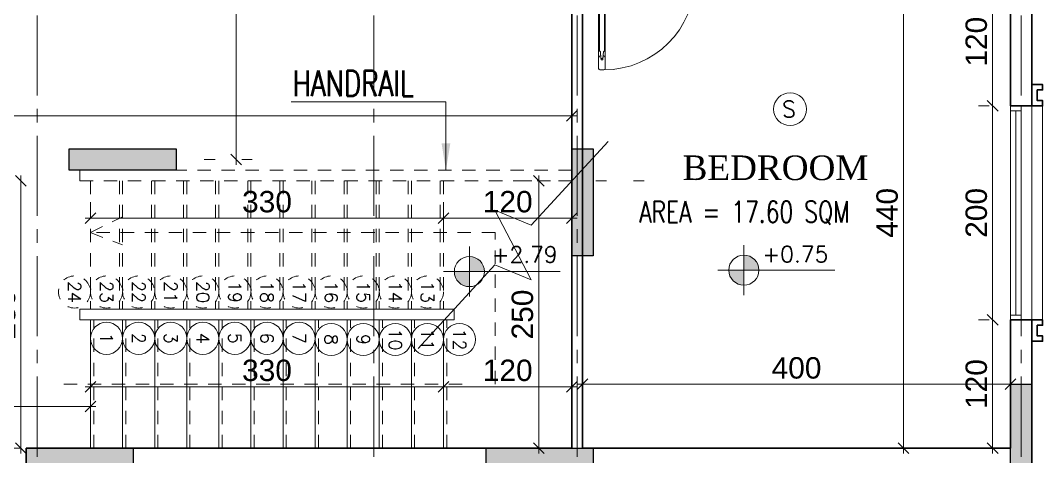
# Model space of a CAD drawing. Header units: millimetres. Extents: x -11627 to -10952, y 10244 to 10588.
# Drawn here: x -11387.3 to -11377.74, y 10461.15 to 10465.22 of the extents above; entities that cross this region are included whole.
import ezdxf
from ezdxf.enums import TextEntityAlignment as Align

# ---------------------------------------------------------------- set-up
doc = ezdxf.new("R2010")
doc.units = ezdxf.units.MM
doc.header["$PDMODE"] = 35
for name, pattern in [('DOT', [0.25, 0, -0.25]), ('GROUND FLOOR XREF - option 3$0$FATHER FR$0$CENTER2', [1.125, 0.75, -0.125, 0.125, -0.125]), ('HIDDEN2', [0.1875, 0.125, -0.0625])]:
    doc.linetypes.add(name, pattern=pattern)
doc.layers.get('0').update_dxf_attribs({"lineweight": 5})
doc.layers.get('DEFPOINTS').update_dxf_attribs({"lineweight": 5})
for name, color, linetype, lineweight in [('A-AXIS LINE', 8, 'GROUND FLOOR XREF - option 3$0$FATHER FR$0$CENTER2', 0), ('A-GEN DIMS INTERNAL', 86, 'Continuous', 5), ('A-TEXT', 3, 'Continuous', 13), ('DIM IN', 191, 'Continuous', 5), ('DOORS', 30, 'Continuous', 9), ('elev.', 42, 'Continuous', 5), ('FIRE', 2, 'Continuous', 5), ('hidden', 251, 'HIDDEN2', 5), ('Notes', 32, 'Continuous', 5), ('S-COL HATCH', 5, 'Continuous', 15), ('STAIR', 34, 'Continuous', 5), ('SYMBOLS LEVEL', 233, 'Continuous', 5), ('text1', 32, 'Continuous', 9), ('WALLS', 4, 'Continuous', 35), ('Window', 57, 'Continuous', 13)]:
    doc.layers.add(name, color=color, linetype=linetype, lineweight=lineweight)
doc.layers.add('CivilDefense', color=2, linetype='Continuous')
doc.layers.add('col1', color=6, linetype='Continuous')
doc.styles.add('Axis-Circle', font='ROMANS.shx', dxfattribs={"height": 0.4})
doc.styles.add('GROUND FLOOR XREF - option 3$0$STYLE1', font='arial.ttf', dxfattribs={"height": 0.2})
doc.styles.add('ROMANS', font='romans.shx', dxfattribs={"width": 0.85})
doc.styles.add('SIMPLEX', font='romans.shx', dxfattribs={"width": 0.75})
doc.styles.add('STYLE2', font='times.ttf', dxfattribs={"height": 0.25})
doc.styles.add('T20-200', font='ROMANS.SHX', dxfattribs={"height": 0.4})
doc.dimstyles.new('D100', dxfattribs={"dimtxt": 0.2, "dimasz": 0.1, "dimexe": 0.18, "dimexo": 0.0625, "dimgap": 0.1, "dimtad": 1, "dimzin": 0, "dimdsep": 46, "dimtxsty": 'SIMPLEX', "dimblk": 'DOT1', "dimcen": 0.1, "dimse1": 1, "dimse2": 1, "dimclrd": 256, "dimclre": 256, "dimclrt": 256, "dimadec": 0, "dimazin": 0, "dimtfac": 5, "dimtix": 1, "dimtmove": 2, "dimatfit": 3, "dimfxl": 1, "dimtolj": 1, "dimtzin": 0, "dimlwd": -1, "dimlwe": -1, "dimarcsym": 0})
doc.dimstyles.new('DIM 100', dxfattribs={"dimtxt": 0.2, "dimasz": 0.1, "dimexe": 0.15, "dimexo": 0.2, "dimgap": 0.05, "dimtad": 1, "dimdec": 0, "dimlfac": 100, "dimzin": 1, "dimdsep": 46, "dimtxsty": 'GROUND FLOOR XREF - option 3$0$STYLE1', "dimblk": 'OBLIQUE', "dimcen": 0.02, "dimdle": 0.05, "dimclrd": 256, "dimclre": 6, "dimclrt": 3, "dimadec": 1, "dimazin": 0, "dimtfac": 0.9, "dimtdec": 0, "dimtix": 1, "dimtofl": 0, "dimtmove": 2, "dimatfit": 3, "dimldrblk": 'ARCHTICK', "dimfxl": 1, "dimtolj": 1, "dimtzin": 12, "dimlwd": -1, "dimlwe": -1, "dimarcsym": 0})

# ---------------------------------------------------------------- blocks, each defined once
blk = doc.blocks.new('_Oblique')
at = {"color": 0, "linetype": 'ByBlock', "lineweight": -2}
blk.add_line((-0.5, -0.5), (0.5, 0.5), dxfattribs=at)
blk = doc.blocks.new('*D845')
at = {"layer": 'A-GEN DIMS INTERNAL', "color": 6, "linetype": 'DOT', "transparency": 16777216}
for p, q in [((-11382.0414, 10461.9586), (-11382.0414, 10461.6733)), ((-11378.0414, 10461.9586), (-11378.0414, 10461.6733))]:
    blk.add_line(p, q, dxfattribs=at)
at = {"layer": 'A-GEN DIMS INTERNAL', "transparency": 16777216}
blk.add_line((-11382.0914, 10461.8233), (-11377.9914, 10461.8233), dxfattribs=at)
at = {"layer": 'DEFPOINTS', "color": 0, "transparency": 16777216}
for p in [(-11382.0414, 10462.1586), (-11378.0414, 10462.1586), (-11378.0414, 10461.8233)]:
    blk.add_point(p, dxfattribs=at)
at = {"layer": 'A-GEN DIMS INTERNAL', "transparency": 16777216, "xscale": 0.1, "yscale": 0.1, "zscale": 0.1, "rotation": 180}
blk.add_blockref('_Oblique', (-11382.0414, 10461.8233), dxfattribs=at)
at = {"layer": 'A-GEN DIMS INTERNAL', "transparency": 16777216, "xscale": 0.1, "yscale": 0.1, "zscale": 0.1}
blk.add_blockref('_Oblique', (-11378.0414, 10461.8233), dxfattribs=at)
at = {"layer": 'A-GEN DIMS INTERNAL', "color": 3, "transparency": 16777216, "insert": (-11380.0414, 10461.9754), "char_height": 0.2, "attachment_point": 5, "style": 'GROUND FLOOR XREF - option 3$0$STYLE1'}
blk.add_mtext('\\A1;400', dxfattribs=at)
blk = doc.blocks.new('_ArchTick')
at = {"color": 0, "linetype": 'ByBlock', "const_width": 0.15}
blk.add_lwpolyline([(-0.5, -0.5), (0.5, 0.5)], dxfattribs=at)
blk = doc.blocks.new('D-P-10-80')
at = {"color": 0}
for p, q in [((0.05, 0.77), (0.08, 0.77)), ((0.04, 0.76), (0.04, 0.6753)), ((0.0559, 0.6657), (0.0578, 0.6953)), ((0.0722, 0.6953), (0.0578, 0.6953)), ((0.0741, 0.6657), (0.0722, 0.6953)), ((0.09, 0.76), (0.09, 0.6753)), ((0.043, 0.6753), (0.04, 0.6753)), ((0.04, 0.6753), (0.04, 0.1853)), ((0.0462, 0.6273), (0.0462, 0.2333)), ((0.0477, 0.6273), (0.0462, 0.6273)), ((0.0542, 0.6339), (0.0577, 0.6853)), ((0.0723, 0.6853), (0.0577, 0.6853)), ((0.0758, 0.6339), (0.0723, 0.6853)), ((0.0823, 0.6273), (0.0837, 0.6273)), ((0.0837, 0.6273), (0.0837, 0.2333)), ((0.087, 0.6753), (0.09, 0.6753)), ((0.09, 0.1853), (0.09, 0.6753)), ((0.0462, 0.2333), (0.0462, 0.2594)), ((0.0477, 0.2333), (0.0462, 0.2333)), ((0.0823, 0.2333), (0.0837, 0.2333)), ((0.0837, 0.2333), (0.0837, 0.2594)), ((0.043, 0.1853), (0.04, 0.1853)), ((0.04, 0.1853), (0.04, 0.11)), ((0.0542, 0.2267), (0.0577, 0.1753)), ((0.0559, 0.1949), (0.0578, 0.1653)), ((0.0723, 0.1753), (0.0577, 0.1753)), ((0.0722, 0.1653), (0.0578, 0.1653)), ((0.0741, 0.1949), (0.0722, 0.1653)), ((0.0758, 0.2267), (0.0723, 0.1753)), ((0.087, 0.1853), (0.09, 0.1853)), ((0.09, 0.1853), (0.09, 0.11)), ((0, 0.1), (0.03, 0.1)), ((0, 0.1), (0, 0)), ((0.0275, 0.1015), (0.0275, 0.101)), ((0.0285, 0.1025), (0.0365, 0.1025)), ((0.0285, 0.1), (0.0375, 0.1)), ((0.0332, 0.1025), (0.0355, 0.1025)), ((0.0365, 0.1025), (0.0348, 0.1025)), ((0.0375, 0.1115), (0.0375, 0.1035)), ((0.0375, 0.1045), (0.0375, 0.1035)), ((0.0418, 0.1025), (0.0375, 0.1025)), ((0.0375, 0.1025), (0.0375, 0.0981)), ((0.0385, 0.1125), (0.039, 0.1125)), ((0.04, 0.1115), (0.04, 0.1025)), ((0.04, 0.09), (0.04, 0.05)), ((0.05, 0.1), (0.08, 0.1)), ((0.76, 0.09), (0.76, 0.05)), ((0.8, 0.1), (0.77, 0.1)), ((0.8, 0.1), (0.8, 0)), ((0, 0), (0.03, 0)), ((0.04, 0.05), (0.04, 0.05)), ((0.04, 0.013), (0.04, 0.01)), ((0.05, 0.04), (0.05, 0.023)), ((0.75, 0.04), (0.75, 0.023)), ((0.76, 0.05), (0.76, 0.05)), ((0.76, 0.013), (0.76, 0.01)), ((0.8, 0), (0.77, 0))]:
    blk.add_line(p, q, dxfattribs=at)
for radius in [0.00367, 0.00201]:
    blk.add_circle((0.0375, 0.1025), radius, dxfattribs=at)
for centre, radius, start, end in [((0.05, 0.76), 0.01, 90, 180), ((0.08, 0.76), 0.01, 0, 90), ((0.08, 0.09), 0.68, 0, 90), ((0.053, 0.6753), 0.01, 180, 286.63777), ((0.0542, 0.6273), 0.00659, 89.38142, 180.00035), ((0.077, 0.6753), 0.01, 253.36223, 0), ((0.0757, 0.6273), 0.00659, 359.9999, 90.61858), ((0.0542, 0.2333), 0.00659, 179.99965, 270.61858), ((0.0757, 0.2333), 0.00659, 269.38142, 0.0001), ((0.053, 0.1853), 0.01, 73.36223, 180), ((0.077, 0.1853), 0.01, 0, 106.63777), ((0.0285, 0.1015), 0.001, 90, 180), ((0.0285, 0.101), 0.001, 180, 270), ((0.03, 0.09), 0.01, 0, 90), ((0.0365, 0.1035), 0.001, 270, 0), ((0.0385, 0.1115), 0.001, 90, 180), ((0.0375, 0.1025), 0.0025, 270, 0), ((0.039, 0.1115), 0.001, 0, 90), ((0.05, 0.11), 0.01, 180, 270), ((0.08, 0.11), 0.01, 270, 0), ((0.77, 0.09), 0.01, 90, 180), ((0.03, 0.01), 0.01, 270, 0), ((0.04, 0.04), 0.01, 0, 90), ((0.04, 0.023), 0.01, 270, 0), ((0.76, 0.04), 0.01, 90, 180), ((0.76, 0.023), 0.01, 180, 270), ((0.77, 0.01), 0.01, 180, 270)]:
    blk.add_arc(centre, radius, start, end, dxfattribs=at)
blk = doc.blocks.new('*D855')
at = {"layer": 'A-GEN DIMS INTERNAL', "color": 6, "linetype": 'DOT', "transparency": 16777216}
for p, q in [((-11381.4667, 10463.7256), (-11382.6008, 10463.7256)), ((-11382.6508, 10461.2256), (-11382.6008, 10461.2256))]:
    blk.add_line(p, q, dxfattribs=at)
at = {"layer": 'A-GEN DIMS INTERNAL', "transparency": 16777216}
blk.add_line((-11382.4508, 10461.1756), (-11382.4508, 10463.7756), dxfattribs=at)
at = {"layer": 'DEFPOINTS', "color": 0, "transparency": 16777216}
for p in [(-11382.4508, 10463.7256), (-11381.2667, 10463.7256), (-11382.4508, 10461.2256)]:
    blk.add_point(p, dxfattribs=at)
at = {"layer": 'A-GEN DIMS INTERNAL', "transparency": 16777216, "xscale": 0.1, "yscale": 0.1, "zscale": 0.1}
for p, rotation in [((-11382.4508, 10463.7256), 90), ((-11382.4508, 10461.2256), 270)]:
    blk.add_blockref('_Oblique', p, dxfattribs=dict(at, rotation=rotation))
at = {"layer": 'A-GEN DIMS INTERNAL', "color": 3, "transparency": 16777216, "insert": (-11382.603, 10462.4756), "char_height": 0.2, "attachment_point": 5, "rotation": 90, "style": 'GROUND FLOOR XREF - option 3$0$STYLE1'}
blk.add_mtext('\\A1;250', dxfattribs=at)
blk = doc.blocks.new('Axis-Circle')
at = {"color": 0}
blk.add_circle((0, 0), 0.4, dxfattribs=at)
at = {"color": 4, "style": 'Axis-Circle'}
blk.add_attdef('NO', text='', height=0.32, dxfattribs=at).set_placement((0, 0), align=Align.MIDDLE_CENTER)
blk = doc.blocks.new('*D867')
at = {"layer": 'A-GEN DIMS INTERNAL', "transparency": 16777216}
blk.add_line((-11378.2079, 10465.6756), (-11378.2079, 10464.3756), dxfattribs=at)
at = {"layer": 'A-GEN DIMS INTERNAL', "color": 6, "linetype": 'DOT', "transparency": 16777216}
for p, q in [((-11378.2414, 10465.6256), (-11378.3579, 10465.6256)), ((-11378.2414, 10464.4256), (-11378.3579, 10464.4256))]:
    blk.add_line(p, q, dxfattribs=at)
at = {"layer": 'DEFPOINTS', "color": 0, "transparency": 16777216}
for p in [(-11378.0414, 10465.6256), (-11378.2079, 10464.4256), (-11378.0414, 10464.4256)]:
    blk.add_point(p, dxfattribs=at)
at = {"layer": 'A-GEN DIMS INTERNAL', "transparency": 16777216, "xscale": 0.1, "yscale": 0.1, "zscale": 0.1}
for p, rotation in [((-11378.2079, 10465.6256), 90), ((-11378.2079, 10464.4256), 270)]:
    blk.add_blockref('_Oblique', p, dxfattribs=dict(at, rotation=rotation))
at = {"layer": 'A-GEN DIMS INTERNAL', "color": 3, "transparency": 16777216, "insert": (-11378.36, 10465.0256), "char_height": 0.2, "attachment_point": 5, "rotation": 90, "style": 'GROUND FLOOR XREF - option 3$0$STYLE1'}
blk.add_mtext('\\A1;120', dxfattribs=at)
blk = doc.blocks.new('*D868')
at = {"layer": 'A-GEN DIMS INTERNAL', "color": 6, "linetype": 'DOT', "transparency": 16777216}
for p, q in [((-11378.2414, 10464.4256), (-11378.3579, 10464.4256)), ((-11378.2414, 10462.4256), (-11378.3579, 10462.4256))]:
    blk.add_line(p, q, dxfattribs=at)
at = {"layer": 'A-GEN DIMS INTERNAL', "transparency": 16777216}
blk.add_line((-11378.2079, 10464.4756), (-11378.2079, 10462.3756), dxfattribs=at)
at = {"layer": 'DEFPOINTS', "color": 0, "transparency": 16777216}
for p in [(-11378.0414, 10464.4256), (-11378.2079, 10462.4256), (-11378.0414, 10462.4256)]:
    blk.add_point(p, dxfattribs=at)
at = {"layer": 'A-GEN DIMS INTERNAL', "transparency": 16777216, "xscale": 0.1, "yscale": 0.1, "zscale": 0.1}
for p, rotation in [((-11378.2079, 10464.4256), 90), ((-11378.2079, 10462.4256), 270)]:
    blk.add_blockref('_Oblique', p, dxfattribs=dict(at, rotation=rotation))
at = {"layer": 'A-GEN DIMS INTERNAL', "color": 3, "transparency": 16777216, "insert": (-11378.36, 10463.4256), "char_height": 0.2, "attachment_point": 5, "rotation": 90, "style": 'GROUND FLOOR XREF - option 3$0$STYLE1'}
blk.add_mtext('\\A1;200', dxfattribs=at)
blk = doc.blocks.new('*D873')
at = {"layer": 'A-GEN DIMS INTERNAL', "transparency": 16777216}
blk.add_line((-11382.0914, 10463.3771), (-11383.3914, 10463.3771), dxfattribs=at)
at = {"layer": 'A-GEN DIMS INTERNAL', "color": 6, "linetype": 'DOT', "transparency": 16777216}
for p, q in [((-11383.3414, 10463.3771), (-11383.3414, 10463.2271)), ((-11382.1414, 10463.3272), (-11382.1414, 10463.2271))]:
    blk.add_line(p, q, dxfattribs=at)
at = {"layer": 'DEFPOINTS', "color": 0, "transparency": 16777216}
for p in [(-11383.3414, 10463.5771), (-11382.1414, 10463.5272), (-11383.3414, 10463.3771)]:
    blk.add_point(p, dxfattribs=at)
at = {"layer": 'A-GEN DIMS INTERNAL', "transparency": 16777216, "xscale": 0.1, "yscale": 0.1, "zscale": 0.1, "rotation": 180}
blk.add_blockref('_Oblique', (-11383.3414, 10463.3771), dxfattribs=at)
at = {"layer": 'A-GEN DIMS INTERNAL', "transparency": 16777216, "xscale": 0.1, "yscale": 0.1, "zscale": 0.1}
blk.add_blockref('_Oblique', (-11382.1414, 10463.3771), dxfattribs=at)
at = {"layer": 'A-GEN DIMS INTERNAL', "color": 3, "transparency": 16777216, "insert": (-11382.7414, 10463.5292), "char_height": 0.2, "attachment_point": 5, "style": 'GROUND FLOOR XREF - option 3$0$STYLE1'}
blk.add_mtext('\\A1;120', dxfattribs=at)
blk = doc.blocks.new('*D879')
at = {"layer": 'A-GEN DIMS INTERNAL', "transparency": 16777216}
blk.add_line((-11385.2799, 10468.0756), (-11385.2799, 10463.8756), dxfattribs=at)
at = {"layer": 'A-GEN DIMS INTERNAL', "color": 6, "linetype": 'DOT', "transparency": 16777216}
for p, q in [((-11385.0881, 10468.0256), (-11385.1299, 10468.0256)), ((-11385.5773, 10463.9256), (-11385.1299, 10463.9256))]:
    blk.add_line(p, q, dxfattribs=at)
at = {"layer": 'DEFPOINTS', "color": 0, "transparency": 16777216}
for p in [(-11385.2881, 10468.0256), (-11385.7773, 10463.9256), (-11385.2799, 10463.9256)]:
    blk.add_point(p, dxfattribs=at)
at = {"layer": 'A-GEN DIMS INTERNAL', "transparency": 16777216, "xscale": 0.1, "yscale": 0.1, "zscale": 0.1}
for p, rotation in [((-11385.2799, 10468.0256), 90), ((-11385.2799, 10463.9256), 270)]:
    blk.add_blockref('_Oblique', p, dxfattribs=dict(at, rotation=rotation))
at = {"layer": 'A-GEN DIMS INTERNAL', "color": 3, "transparency": 16777216, "insert": (-11385.432, 10465.9756), "char_height": 0.2, "attachment_point": 5, "rotation": 90, "style": 'GROUND FLOOR XREF - option 3$0$STYLE1'}
blk.add_mtext('\\A1;410', dxfattribs=at)
blk = doc.blocks.new('*D880')
at = {"layer": 'A-GEN DIMS INTERNAL', "color": 6, "linetype": 'DOT', "transparency": 16777216}
for p, q in [((-11386.6414, 10463.5256), (-11386.6414, 10463.2271)), ((-11383.3414, 10463.5256), (-11383.3414, 10463.2271))]:
    blk.add_line(p, q, dxfattribs=at)
at = {"layer": 'A-GEN DIMS INTERNAL', "transparency": 16777216}
blk.add_line((-11386.6914, 10463.3771), (-11383.2914, 10463.3771), dxfattribs=at)
at = {"layer": 'DEFPOINTS', "color": 0, "transparency": 16777216}
for p in [(-11386.6414, 10463.7256), (-11383.3414, 10463.7256), (-11383.3414, 10463.3771)]:
    blk.add_point(p, dxfattribs=at)
at = {"layer": 'A-GEN DIMS INTERNAL', "transparency": 16777216, "xscale": 0.1, "yscale": 0.1, "zscale": 0.1, "rotation": 180}
blk.add_blockref('_Oblique', (-11386.6414, 10463.3771), dxfattribs=at)
at = {"layer": 'A-GEN DIMS INTERNAL', "transparency": 16777216, "xscale": 0.1, "yscale": 0.1, "zscale": 0.1}
blk.add_blockref('_Oblique', (-11383.3414, 10463.3771), dxfattribs=at)
at = {"layer": 'A-GEN DIMS INTERNAL', "color": 3, "transparency": 16777216, "insert": (-11384.9914, 10463.5293), "char_height": 0.2, "attachment_point": 5, "style": 'GROUND FLOOR XREF - option 3$0$STYLE1'}
blk.add_mtext('\\A1;330', dxfattribs=at)
blk = doc.blocks.new('*D881')
at = {"layer": 'A-GEN DIMS INTERNAL', "color": 6, "linetype": 'DOT', "transparency": 16777216}
for p, q in [((-11386.6414, 10461.7359), (-11386.6414, 10461.9506)), ((-11383.3414, 10461.7359), (-11383.3414, 10461.9506))]:
    blk.add_line(p, q, dxfattribs=at)
at = {"layer": 'A-GEN DIMS INTERNAL', "transparency": 16777216}
blk.add_line((-11386.6914, 10461.8006), (-11383.2914, 10461.8006), dxfattribs=at)
at = {"layer": 'DEFPOINTS', "color": 0, "transparency": 16777216}
for p in [(-11383.3414, 10461.8006), (-11386.6414, 10461.5359), (-11383.3414, 10461.5359)]:
    blk.add_point(p, dxfattribs=at)
at = {"layer": 'A-GEN DIMS INTERNAL', "transparency": 16777216, "xscale": 0.1, "yscale": 0.1, "zscale": 0.1, "rotation": 180}
blk.add_blockref('_Oblique', (-11386.6414, 10461.8006), dxfattribs=at)
at = {"layer": 'A-GEN DIMS INTERNAL', "transparency": 16777216, "xscale": 0.1, "yscale": 0.1, "zscale": 0.1}
blk.add_blockref('_Oblique', (-11383.3414, 10461.8006), dxfattribs=at)
at = {"layer": 'A-GEN DIMS INTERNAL', "color": 3, "transparency": 16777216, "insert": (-11384.9914, 10461.9527), "char_height": 0.2, "attachment_point": 5, "style": 'GROUND FLOOR XREF - option 3$0$STYLE1'}
blk.add_mtext('\\A1;330', dxfattribs=at)
blk = doc.blocks.new('*D882')
at = {"layer": 'A-GEN DIMS INTERNAL', "color": 6, "linetype": 'DOT', "transparency": 16777216}
for p, q in [((-11383.3414, 10461.7359), (-11383.3414, 10461.9506)), ((-11382.1414, 10461.7359), (-11382.1414, 10461.9506))]:
    blk.add_line(p, q, dxfattribs=at)
at = {"layer": 'A-GEN DIMS INTERNAL', "transparency": 16777216}
blk.add_line((-11383.3914, 10461.8006), (-11382.0914, 10461.8006), dxfattribs=at)
at = {"layer": 'DEFPOINTS', "color": 0, "transparency": 16777216}
for p in [(-11382.1414, 10461.8006), (-11383.3414, 10461.5359), (-11382.1414, 10461.5359)]:
    blk.add_point(p, dxfattribs=at)
at = {"layer": 'A-GEN DIMS INTERNAL', "transparency": 16777216, "xscale": 0.1, "yscale": 0.1, "zscale": 0.1, "rotation": 180}
blk.add_blockref('_Oblique', (-11383.3414, 10461.8006), dxfattribs=at)
at = {"layer": 'A-GEN DIMS INTERNAL', "transparency": 16777216, "xscale": 0.1, "yscale": 0.1, "zscale": 0.1}
blk.add_blockref('_Oblique', (-11382.1414, 10461.8006), dxfattribs=at)
at = {"layer": 'A-GEN DIMS INTERNAL', "color": 3, "transparency": 16777216, "insert": (-11382.7414, 10461.9527), "char_height": 0.2, "attachment_point": 5, "style": 'GROUND FLOOR XREF - option 3$0$STYLE1'}
blk.add_mtext('\\A1;120', dxfattribs=at)
blk = doc.blocks.new('*D883')
at = {"layer": 'A-GEN DIMS INTERNAL', "transparency": 16777216}
blk.add_line((-11379.0414, 10461.1756), (-11379.0414, 10465.6756), dxfattribs=at)
at = {"layer": 'A-GEN DIMS INTERNAL', "color": 6, "linetype": 'DOT', "transparency": 16777216}
for p, q in [((-11378.2414, 10465.6256), (-11379.1914, 10465.6256)), ((-11378.459, 10461.2256), (-11379.1914, 10461.2256))]:
    blk.add_line(p, q, dxfattribs=at)
at = {"layer": 'DEFPOINTS', "color": 0, "transparency": 16777216}
for p in [(-11379.0414, 10465.6256), (-11378.0414, 10465.6256), (-11378.259, 10461.2256)]:
    blk.add_point(p, dxfattribs=at)
at = {"layer": 'A-GEN DIMS INTERNAL', "transparency": 16777216, "xscale": 0.1, "yscale": 0.1, "zscale": 0.1}
for p, rotation in [((-11379.0414, 10465.6256), 90), ((-11379.0414, 10461.2256), 270)]:
    blk.add_blockref('_Oblique', p, dxfattribs=dict(at, rotation=rotation))
at = {"layer": 'A-GEN DIMS INTERNAL', "color": 3, "transparency": 16777216, "insert": (-11379.1935, 10463.4256), "char_height": 0.2, "attachment_point": 5, "rotation": 90, "style": 'GROUND FLOOR XREF - option 3$0$STYLE1'}
blk.add_mtext('\\A1;440', dxfattribs=at)
blk = doc.blocks.new('*D884')
at = {"layer": 'A-GEN DIMS INTERNAL', "color": 6, "linetype": 'DOT', "transparency": 16777216}
for p, q in [((-11389.9914, 10461.0057), (-11389.9914, 10460.7252)), ((-11387.2414, 10460.85), (-11387.2414, 10460.7252))]:
    blk.add_line(p, q, dxfattribs=at)
at = {"layer": 'A-GEN DIMS INTERNAL', "transparency": 16777216}
blk.add_line((-11390.0414, 10460.8752), (-11387.1914, 10460.8752), dxfattribs=at)
at = {"layer": 'DEFPOINTS', "color": 0, "transparency": 16777216}
for p in [(-11389.9914, 10461.2057), (-11387.2414, 10461.05), (-11387.2414, 10460.8752)]:
    blk.add_point(p, dxfattribs=at)
at = {"layer": 'A-GEN DIMS INTERNAL', "transparency": 16777216, "xscale": 0.1, "yscale": 0.1, "zscale": 0.1, "rotation": 180}
blk.add_blockref('_Oblique', (-11389.9914, 10460.8752), dxfattribs=at)
at = {"layer": 'A-GEN DIMS INTERNAL', "transparency": 16777216, "xscale": 0.1, "yscale": 0.1, "zscale": 0.1}
blk.add_blockref('_Oblique', (-11387.2414, 10460.8752), dxfattribs=at)
at = {"layer": 'A-GEN DIMS INTERNAL', "color": 3, "transparency": 16777216, "insert": (-11388.6164, 10461.0273), "char_height": 0.2, "attachment_point": 5, "style": 'GROUND FLOOR XREF - option 3$0$STYLE1'}
blk.add_mtext('\\A1;275', dxfattribs=at)
blk = doc.blocks.new('DDW')
at = {"layer": 'SYMBOLS LEVEL'}
h = blk.add_hatch(color=256, dxfattribs=at)
edge = h.paths.add_edge_path()
edge.add_line((-11621.43, 10035.1153), (-11621.43, 10034.9745))
edge.add_line((-11621.43, 10034.9745), (-11621.2892, 10034.9745))
edge.add_arc((-11621.43, 10034.9745), 0.1408, 0, 90)
edge = h.paths.add_edge_path()
edge.add_line((-11621.43, 10034.8337), (-11621.43, 10034.9745))
edge.add_line((-11621.43, 10034.9745), (-11621.5709, 10034.9745))
edge.add_arc((-11621.43, 10034.9745), 0.1408, 180, 270)
for p, q in [((-11621.43, 10034.7402), (-11621.43, 10035.2088)), ((-11621.6737, 10034.9745), (-11620.5802, 10034.9745))]:
    blk.add_line(p, q, dxfattribs=at)
blk.add_circle((-11621.43, 10034.9745), 0.1408, dxfattribs=at)
blk = doc.blocks.new('*D896')
at = {"layer": 'A-GEN DIMS INTERNAL', "color": 6, "linetype": 'DOT', "transparency": 16777216}
for p, q in [((-11378.2414, 10462.4256), (-11378.3579, 10462.4256)), ((-11378.2414, 10461.2256), (-11378.3579, 10461.2256))]:
    blk.add_line(p, q, dxfattribs=at)
at = {"layer": 'A-GEN DIMS INTERNAL', "transparency": 16777216}
blk.add_line((-11378.2079, 10462.4756), (-11378.2079, 10461.1756), dxfattribs=at)
at = {"layer": 'DEFPOINTS', "color": 0, "transparency": 16777216}
for p in [(-11378.0414, 10462.4256), (-11378.2079, 10461.2256), (-11378.0414, 10461.2256)]:
    blk.add_point(p, dxfattribs=at)
at = {"layer": 'A-GEN DIMS INTERNAL', "transparency": 16777216, "xscale": 0.1, "yscale": 0.1, "zscale": 0.1}
for p, rotation in [((-11378.2079, 10462.4256), 90), ((-11378.2079, 10461.2256), 270)]:
    blk.add_blockref('_Oblique', p, dxfattribs=dict(at, rotation=rotation))
at = {"layer": 'A-GEN DIMS INTERNAL', "color": 3, "transparency": 16777216, "insert": (-11378.36, 10461.8256), "char_height": 0.2, "attachment_point": 5, "rotation": 90, "style": 'GROUND FLOOR XREF - option 3$0$STYLE1'}
blk.add_mtext('\\A1;120', dxfattribs=at)
blk = doc.blocks.new('*D954')
at = {"layer": 'A-GEN DIMS INTERNAL', "transparency": 16777216}
blk.add_line((-11387.2914, 10461.1756), (-11387.2914, 10463.7756), dxfattribs=at)
at = {"layer": 'A-GEN DIMS INTERNAL', "color": 6, "linetype": 'DOT', "transparency": 16777216}
blk.add_line((-11387.3914, 10461.2256), (-11387.1414, 10461.2256), dxfattribs=at)
at = {"layer": 'DEFPOINTS', "color": 0, "transparency": 16777216}
for p in [(-11387.3414, 10463.7256), (-11387.2914, 10463.7256), (-11387.5914, 10461.2256)]:
    blk.add_point(p, dxfattribs=at)
at = {"layer": 'A-GEN DIMS INTERNAL', "transparency": 16777216, "xscale": 0.1, "yscale": 0.1, "zscale": 0.1}
for p, rotation in [((-11387.2914, 10463.7256), 90), ((-11387.2914, 10461.2256), 270)]:
    blk.add_blockref('_Oblique', p, dxfattribs=dict(at, rotation=rotation))
at = {"layer": 'A-GEN DIMS INTERNAL', "color": 3, "transparency": 16777216, "insert": (-11387.4435, 10462.4756), "char_height": 0.2, "attachment_point": 5, "rotation": 90, "style": 'GROUND FLOOR XREF - option 3$0$STYLE1'}
blk.add_mtext('\\A1;250', dxfattribs=at)
blk = doc.blocks.new('DOT1')
at = {"color": 0}
for p, q in [((0, -2), (0, 2)), ((-2, 0), (2, 0))]:
    blk.add_line(p, q, dxfattribs=at)
blk.add_circle((0, 0), 0.54, dxfattribs=at)
blk = doc.blocks.new('*D967')
at = {"layer": 'A-GEN DIMS INTERNAL', "color": 6, "linetype": 'DOT', "transparency": 16777216}
for p, q in [((-11395.0414, 10464.9268), (-11395.0414, 10464.183)), ((-11382.1414, 10464.9268), (-11382.1414, 10464.183))]:
    blk.add_line(p, q, dxfattribs=at)
at = {"layer": 'A-GEN DIMS INTERNAL', "transparency": 16777216}
blk.add_line((-11395.0914, 10464.333), (-11382.0914, 10464.333), dxfattribs=at)
at = {"layer": 'DEFPOINTS', "color": 0, "transparency": 16777216}
for p in [(-11395.0414, 10465.1268), (-11382.1414, 10465.1268), (-11382.1414, 10464.333)]:
    blk.add_point(p, dxfattribs=at)
at = {"layer": 'A-GEN DIMS INTERNAL', "transparency": 16777216, "xscale": 0.1, "yscale": 0.1, "zscale": 0.1, "rotation": 180}
blk.add_blockref('_Oblique', (-11395.0414, 10464.333), dxfattribs=at)
at = {"layer": 'A-GEN DIMS INTERNAL', "transparency": 16777216, "xscale": 0.1, "yscale": 0.1, "zscale": 0.1}
blk.add_blockref('_Oblique', (-11382.1414, 10464.333), dxfattribs=at)
at = {"layer": 'A-GEN DIMS INTERNAL', "color": 3, "transparency": 16777216, "insert": (-11388.5914, 10464.4851), "char_height": 0.2, "attachment_point": 5, "style": 'GROUND FLOOR XREF - option 3$0$STYLE1'}
blk.add_mtext('\\A1;1290', dxfattribs=at)
blk = doc.blocks.new('TGTGTGTGTGTGTG')
at = {"layer": 'A-AXIS LINE'}
for p, q in [((-11384.0867, 10474.272), (-11384.0867, 10449.6118)), ((-11380.9384, 10474.272), (-11380.9384, 10449.6118)), ((-11379.0385, 10474.272), (-11379.0385, 10449.6118)), ((-11374.8867, 10474.272), (-11374.8867, 10449.6118))]:
    blk.add_line(p, q, dxfattribs=at)
blk = doc.blocks.new('*D1113')
at = {"layer": 'A-GEN DIMS INTERNAL', "color": 6, "linetype": 'DOT', "transparency": 16777216}
for p, q in [((-11392.7414, 10461.6854), (-11392.7414, 10461.7649)), ((-11386.6414, 10461.5502), (-11386.6414, 10461.7649))]:
    blk.add_line(p, q, dxfattribs=at)
at = {"layer": 'A-GEN DIMS INTERNAL', "transparency": 16777216}
blk.add_line((-11386.5914, 10461.6149), (-11392.7914, 10461.6149), dxfattribs=at)
at = {"layer": 'DEFPOINTS', "color": 0, "transparency": 16777216}
for p in [(-11392.7414, 10461.6149), (-11392.7414, 10461.4854), (-11386.6414, 10461.3502)]:
    blk.add_point(p, dxfattribs=at)
at = {"layer": 'A-GEN DIMS INTERNAL', "transparency": 16777216, "xscale": 0.1, "yscale": 0.1, "zscale": 0.1, "rotation": 180}
blk.add_blockref('_Oblique', (-11392.7414, 10461.6149), dxfattribs=at)
at = {"layer": 'A-GEN DIMS INTERNAL', "transparency": 16777216, "xscale": 0.1, "yscale": 0.1, "zscale": 0.1}
blk.add_blockref('_Oblique', (-11386.6414, 10461.6149), dxfattribs=at)
at = {"layer": 'A-GEN DIMS INTERNAL', "color": 3, "transparency": 16777216, "insert": (-11389.6914, 10461.767), "char_height": 0.2, "attachment_point": 5, "style": 'GROUND FLOOR XREF - option 3$0$STYLE1'}
blk.add_mtext('\\A1;610', dxfattribs=at)
blk = doc.blocks.new('gcol')
at = {"layer": 'S-COL HATCH', "linetype": 'Continuous'}
h = blk.add_hatch(color=256, dxfattribs=at)
h.dxf.hatch_style = 1
h.paths.add_polyline_path([(55.1393, 13.6), (55.1393, 13.8), (56.1393, 13.8), (56.1393, 13.6)])
h = blk.add_hatch(color=256, dxfattribs=at)
h.dxf.hatch_style = 1
h.paths.add_polyline_path([(60.0393, 12.8), (59.8393, 12.8), (59.8393, 13.8), (60.0393, 13.8)])
h = blk.add_hatch(color=256, dxfattribs=at)
h.dxf.hatch_style = 1
h.paths.add_polyline_path([(63.9393, 11.6), (64.1393, 11.6), (64.1393, 10.8), (63.9393, 10.8)])
h = blk.add_hatch(color=256, dxfattribs=at)
h.dxf.hatch_style = 1
h.paths.add_polyline_path([(54.7393, 10.8), (54.7393, 11), (55.7393, 11), (55.7393, 10.8)])
h = blk.add_hatch(color=256, dxfattribs=at)
h.dxf.hatch_style = 1
h.paths.add_polyline_path([(59.0393, 10.8), (59.0393, 11), (60.0393, 11), (60.0393, 10.8)])
at = {"layer": 'col1'}
for points in [[(55.1393, 13.6), (55.1393, 13.8), (56.1393, 13.8), (56.1393, 13.6)], [(60.0393, 12.8), (59.8393, 12.8), (59.8393, 13.8), (60.0393, 13.8)], [(63.9393, 11.6), (64.1393, 11.6), (64.1393, 10.8), (63.9393, 10.8)], [(54.7393, 10.8), (54.7393, 11), (55.7393, 11), (55.7393, 10.8)], [(59.0393, 10.8), (59.0393, 11), (60.0393, 11), (60.0393, 10.8)]]:
    blk.add_lwpolyline(points, close=True, dxfattribs=at)

msp = doc.modelspace()

# ---------------------------------------------------------------- linework, layer by layer
at = {"layer": 'FIRE'}
msp.add_circle((-11380.1017, 10464.395), 0.1535, dxfattribs=at)
at = {"layer": 'hidden'}
for p, q in [((-11382.1414, 10463.8256), (-11386.7414, 10463.8256)), ((-11386.7414, 10463.8256), (-11386.7414, 10463.7256)), ((-11386.7414, 10463.7256), (-11382.1414, 10463.7256)), ((-11386.6414, 10463.7256), (-11386.6414, 10462.5256)), ((-11386.3714, 10463.7256), (-11386.3714, 10462.5256)), ((-11386.3414, 10463.7256), (-11386.3414, 10462.5256)), ((-11386.0714, 10463.7256), (-11386.0714, 10462.5256)), ((-11386.0414, 10463.7256), (-11386.0414, 10462.5256)), ((-11385.7714, 10463.7256), (-11385.7714, 10462.5256)), ((-11385.7414, 10463.7256), (-11385.7414, 10462.5256)), ((-11385.4714, 10463.7256), (-11385.4714, 10462.5256)), ((-11385.4414, 10463.7256), (-11385.4414, 10462.5256)), ((-11385.1714, 10463.7256), (-11385.1714, 10462.5256)), ((-11385.1414, 10463.7256), (-11385.1414, 10462.5256)), ((-11384.8714, 10463.7256), (-11384.8714, 10462.5256)), ((-11384.8414, 10463.7256), (-11384.8414, 10462.5256)), ((-11384.5714, 10463.7256), (-11384.5714, 10462.5256)), ((-11384.5414, 10463.7256), (-11384.5414, 10462.5256)), ((-11384.2714, 10463.7256), (-11384.2714, 10462.5256)), ((-11384.2414, 10463.7256), (-11384.2414, 10462.5256)), ((-11383.9714, 10463.7256), (-11383.9714, 10462.5256)), ((-11383.9414, 10463.7256), (-11383.9414, 10462.5256)), ((-11383.6714, 10463.7256), (-11383.6714, 10462.5256)), ((-11383.6414, 10463.7256), (-11383.6414, 10462.5256)), ((-11383.3714, 10463.7256), (-11383.3714, 10462.5256)), ((-11383.3414, 10463.7256), (-11383.3414, 10462.5256)), ((-11386.6414, 10463.2416), (-11386.3414, 10463.3895)), ((-11382.8596, 10463.2416), (-11386.6414, 10463.2416)), ((-11386.6414, 10463.2416), (-11386.3414, 10463.1256)), ((-11382.8596, 10461.8256), (-11382.8596, 10463.2416)), ((-11386.8914, 10461.8256), (-11383.1096, 10461.8256))]:
    msp.add_line(p, q, dxfattribs=at)
at = {"layer": 'STAIR'}
for p, q in [((-11383.2414, 10462.5256), (-11386.7414, 10462.5256)), ((-11386.7414, 10462.4256), (-11386.7414, 10462.5256)), ((-11383.2414, 10462.4256), (-11383.2414, 10462.5256)), ((-11383.2414, 10462.4256), (-11386.7414, 10462.4256)), ((-11386.6414, 10461.2256), (-11386.6414, 10462.4256)), ((-11386.3414, 10461.2256), (-11386.3414, 10462.4256)), ((-11386.0414, 10461.2256), (-11386.0414, 10462.4256)), ((-11385.7414, 10461.2256), (-11385.7414, 10462.4256)), ((-11385.4414, 10461.2256), (-11385.4414, 10462.4256)), ((-11385.1414, 10461.2256), (-11385.1414, 10462.4256)), ((-11384.8414, 10461.2256), (-11384.8414, 10462.4256)), ((-11384.5414, 10461.2256), (-11384.5414, 10462.4256)), ((-11384.2414, 10461.2256), (-11384.2414, 10462.4256)), ((-11383.9414, 10461.2256), (-11383.9414, 10462.4256)), ((-11383.6414, 10461.2256), (-11383.6414, 10462.4256)), ((-11383.3414, 10461.2256), (-11383.3414, 10462.4256))]:
    msp.add_line(p, q, dxfattribs=at)
at = {"layer": 'STAIR', "linetype": 'HIDDEN2'}
for p, q in [((-11386.6114, 10461.2256), (-11386.6114, 10462.4256)), ((-11386.3114, 10461.2256), (-11386.3114, 10462.4256)), ((-11386.0114, 10461.2256), (-11386.0114, 10462.4256)), ((-11385.7114, 10461.2256), (-11385.7114, 10462.4256)), ((-11385.4114, 10461.2256), (-11385.4114, 10462.4256)), ((-11385.1114, 10461.2256), (-11385.1114, 10462.4256)), ((-11384.8114, 10461.2256), (-11384.8114, 10462.4256)), ((-11384.5114, 10461.2256), (-11384.5114, 10462.4256)), ((-11384.2114, 10461.2256), (-11384.2114, 10462.4256)), ((-11383.9114, 10461.2256), (-11383.9114, 10462.4256)), ((-11383.6114, 10461.2256), (-11383.6114, 10462.4256)), ((-11383.3114, 10461.2256), (-11383.3114, 10462.4256))]:
    msp.add_line(p, q, dxfattribs=at)
at = {"layer": 'STAIR'}
msp.add_lwpolyline([(-11383.5793, 10462.157), (-11382.8604, 10462.9413), (-11382.5227, 10462.8014), (-11382.8601, 10463.4498), (-11382.5225, 10463.3099), (-11381.8036, 10464.0941)], dxfattribs=at)
at = {"layer": 'WALLS'}
for p, q in [((-11377.8414, 10466.2256), (-11377.8414, 10464.4256)), ((-11382.1414, 10463.7256), (-11382.1414, 10466.0252)), ((-11382.0414, 10465.6256), (-11382.0414, 10461.2256)), ((-11378.0414, 10465.6256), (-11378.0414, 10464.4256)), ((-11377.8414, 10464.4256), (-11378.0414, 10464.4256)), ((-11382.1414, 10461.2256), (-11382.1414, 10463.7256)), ((-11378.0414, 10462.4256), (-11378.0414, 10461.2256)), ((-11378.0414, 10462.4256), (-11377.8414, 10462.4256)), ((-11377.8414, 10462.4256), (-11377.8414, 10460.0256)), ((-11382.1414, 10461.2256), (-11387.2414, 10461.2256)), ((-11387.2414, 10456.6256), (-11387.2414, 10461.2256)), ((-11378.0414, 10461.2256), (-11382.0414, 10461.2256))]:
    msp.add_line(p, q, dxfattribs=at)
for points in [[(-11377.8414, 10464.6256), (-11377.7414, 10464.6256), (-11377.7414, 10464.5756), (-11377.7914, 10464.5756), (-11377.7914, 10464.4756), (-11377.7414, 10464.4756), (-11377.7414, 10464.4256), (-11377.8414, 10464.4256)], [(-11377.8414, 10462.4256), (-11377.7414, 10462.4256), (-11377.7414, 10462.3756), (-11377.7914, 10462.3756), (-11377.7914, 10462.2756), (-11377.7414, 10462.2756), (-11377.7414, 10462.2256), (-11377.8414, 10462.2256)]]:
    msp.add_lwpolyline(points, dxfattribs=at)
at = {"layer": 'Window'}
for p, q in [((-11378.0414, 10464.4256), (-11378.0414, 10462.4256)), ((-11377.9414, 10464.4256), (-11377.9414, 10462.4256)), ((-11377.8414, 10462.4256), (-11377.8414, 10464.4256)), ((-11377.7414, 10464.4256), (-11377.7414, 10462.4256)), ((-11377.9414, 10464.379), (-11378.0414, 10464.379)), ((-11377.9914, 10464.379), (-11377.9914, 10462.471)), ((-11377.9414, 10462.471), (-11378.0414, 10462.471))]:
    msp.add_line(p, q, dxfattribs=at)

# ---------------------------------------------------------------- block references
msp.add_blockref('gcol', (-11441.9807, 10450.2256))
at = {"layer": 'DIM IN'}
msp.add_blockref('TGTGTGTGTGTGTG', (-3.0547, 0), dxfattribs=at)
at = {"layer": 'DOORS', "xscale": -1.249998427620535, "yscale": 1.249998427620535, "zscale": 1.249998427620535, "rotation": 180}
msp.add_blockref('D-P-10-80', (-11381.9414, 10465.7256), dxfattribs=at)
at = {"layer": 'hidden'}
ref = msp.add_blockref('Axis-Circle', (-11386.7914, 10462.6862), dxfattribs=dict(at, xscale=0.3750000000000875, yscale=0.3750000000000875, zscale=0.3750000000000875, rotation=89.99999999999999))
ref.add_attrib('NO', '24', dxfattribs={"layer": '0', "color": 30, "height": 0.12, "rotation": 270, "style": 'Axis-Circle'}).set_placement((-11386.7914, 10462.6862), align=Align.MIDDLE_CENTER)
ref = msp.add_blockref('Axis-Circle', (-11386.4914, 10462.6862), dxfattribs=dict(at, xscale=0.3750000000000875, yscale=0.3750000000000875, zscale=0.3750000000000875, rotation=89.99999999999999))
ref.add_attrib('NO', '23', dxfattribs={"layer": '0', "color": 30, "height": 0.12, "rotation": 270, "style": 'Axis-Circle'}).set_placement((-11386.4914, 10462.6862), align=Align.MIDDLE_CENTER)
ref = msp.add_blockref('Axis-Circle', (-11386.1914, 10462.6862), dxfattribs=dict(at, xscale=0.3750000000000875, yscale=0.3750000000000875, zscale=0.3750000000000875, rotation=89.99999999999999))
ref.add_attrib('NO', '22', dxfattribs={"layer": '0', "color": 30, "height": 0.12, "rotation": 270, "style": 'Axis-Circle'}).set_placement((-11386.1914, 10462.6862), align=Align.MIDDLE_CENTER)
ref = msp.add_blockref('Axis-Circle', (-11385.8914, 10462.6862), dxfattribs=dict(at, xscale=0.3750000000000875, yscale=0.3750000000000875, zscale=0.3750000000000875, rotation=89.99999999999999))
ref.add_attrib('NO', '21', dxfattribs={"layer": '0', "color": 30, "height": 0.12, "rotation": 270, "style": 'Axis-Circle'}).set_placement((-11385.8914, 10462.6862), align=Align.MIDDLE_CENTER)
ref = msp.add_blockref('Axis-Circle', (-11385.5914, 10462.6862), dxfattribs=dict(at, xscale=0.3750000000000875, yscale=0.3750000000000875, zscale=0.3750000000000875, rotation=89.99999999999999))
ref.add_attrib('NO', '20', dxfattribs={"layer": '0', "color": 30, "height": 0.12, "rotation": 270, "style": 'Axis-Circle'}).set_placement((-11385.5914, 10462.6862), align=Align.MIDDLE_CENTER)
ref = msp.add_blockref('Axis-Circle', (-11385.2914, 10462.6862), dxfattribs=dict(at, xscale=0.3750000000000875, yscale=0.3750000000000875, zscale=0.3750000000000875, rotation=89.99999999999999))
ref.add_attrib('NO', '19', dxfattribs={"layer": '0', "color": 30, "height": 0.12, "rotation": 270, "style": 'Axis-Circle'}).set_placement((-11385.2914, 10462.6862), align=Align.MIDDLE_CENTER)
ref = msp.add_blockref('Axis-Circle', (-11384.9914, 10462.6862), dxfattribs=dict(at, xscale=0.3750000000000875, yscale=0.3750000000000875, zscale=0.3750000000000875, rotation=89.99999999999999))
ref.add_attrib('NO', '18', dxfattribs={"layer": '0', "color": 30, "height": 0.12, "rotation": 270, "style": 'Axis-Circle'}).set_placement((-11384.9914, 10462.6862), align=Align.MIDDLE_CENTER)
ref = msp.add_blockref('Axis-Circle', (-11384.6914, 10462.6862), dxfattribs=dict(at, xscale=0.3750000000000875, yscale=0.3750000000000875, zscale=0.3750000000000875, rotation=89.99999999999999))
ref.add_attrib('NO', '17', dxfattribs={"layer": '0', "color": 30, "height": 0.12, "rotation": 270, "style": 'Axis-Circle'}).set_placement((-11384.6914, 10462.6862), align=Align.MIDDLE_CENTER)
ref = msp.add_blockref('Axis-Circle', (-11384.3914, 10462.6862), dxfattribs=dict(at, xscale=0.3750000000000875, yscale=0.3750000000000875, zscale=0.3750000000000875, rotation=89.99999999999999))
ref.add_attrib('NO', '16', dxfattribs={"layer": '0', "color": 30, "height": 0.12, "rotation": 270, "style": 'Axis-Circle'}).set_placement((-11384.3914, 10462.6862), align=Align.MIDDLE_CENTER)
ref = msp.add_blockref('Axis-Circle', (-11384.0914, 10462.6862), dxfattribs=dict(at, xscale=0.3750000000000875, yscale=0.3750000000000875, zscale=0.3750000000000875, rotation=89.99999999999999))
ref.add_attrib('NO', '15', dxfattribs={"layer": '0', "color": 30, "height": 0.12, "rotation": 270, "style": 'Axis-Circle'}).set_placement((-11384.0914, 10462.6862), align=Align.MIDDLE_CENTER)
ref = msp.add_blockref('Axis-Circle', (-11383.7914, 10462.6862), dxfattribs=dict(at, xscale=0.3750000000000875, yscale=0.3750000000000875, zscale=0.3750000000000875, rotation=89.99999999999999))
ref.add_attrib('NO', '14', dxfattribs={"layer": '0', "color": 30, "height": 0.12, "rotation": 270, "style": 'Axis-Circle'}).set_placement((-11383.7914, 10462.6862), align=Align.MIDDLE_CENTER)
ref = msp.add_blockref('Axis-Circle', (-11383.4914, 10462.6862), dxfattribs=dict(at, xscale=0.3750000000000875, yscale=0.3750000000000875, zscale=0.3750000000000875, rotation=89.99999999999999))
ref.add_attrib('NO', '13', dxfattribs={"layer": '0', "color": 30, "height": 0.12, "rotation": 270, "style": 'Axis-Circle'}).set_placement((-11383.4914, 10462.6862), align=Align.MIDDLE_CENTER)
at = {"layer": 'Notes'}
ref = msp.add_blockref('Axis-Circle', (-11386.4914, 10462.2533), dxfattribs=dict(at, xscale=0.3750000000000875, yscale=0.3750000000000875, zscale=0.3750000000000875, rotation=89.99999999999999))
ref.add_attrib('NO', '1', dxfattribs={"layer": '0', "color": 30, "height": 0.12, "rotation": 270, "style": 'Axis-Circle'}).set_placement((-11386.4914, 10462.2533), align=Align.MIDDLE_CENTER)
ref = msp.add_blockref('Axis-Circle', (-11386.1914, 10462.2533), dxfattribs=dict(at, xscale=-0.3750000000000875, yscale=0.3750000000000875, zscale=0.3750000000000875, rotation=270))
ref.add_attrib('NO', '2', dxfattribs={"layer": '0', "color": 30, "height": 0.12, "rotation": 270, "style": 'Axis-Circle'}).set_placement((-11386.1914, 10462.2533), align=Align.MIDDLE_CENTER)
ref = msp.add_blockref('Axis-Circle', (-11385.8914, 10462.2533), dxfattribs=dict(at, xscale=-0.3750000000000875, yscale=0.3750000000000875, zscale=0.3750000000000875, rotation=270))
ref.add_attrib('NO', '3', dxfattribs={"layer": '0', "color": 30, "height": 0.12, "rotation": 270, "style": 'Axis-Circle'}).set_placement((-11385.8914, 10462.2533), align=Align.MIDDLE_CENTER)
ref = msp.add_blockref('Axis-Circle', (-11385.5914, 10462.2533), dxfattribs=dict(at, xscale=-0.3750000000000875, yscale=0.3750000000000875, zscale=0.3750000000000875, rotation=270))
ref.add_attrib('NO', '4', dxfattribs={"layer": '0', "color": 30, "height": 0.12, "rotation": 270, "style": 'Axis-Circle'}).set_placement((-11385.5914, 10462.2533), align=Align.MIDDLE_CENTER)
ref = msp.add_blockref('Axis-Circle', (-11385.2914, 10462.2533), dxfattribs=dict(at, xscale=-0.3750000000000875, yscale=0.3750000000000875, zscale=0.3750000000000875, rotation=270))
ref.add_attrib('NO', '5', dxfattribs={"layer": '0', "color": 30, "height": 0.12, "rotation": 270, "style": 'Axis-Circle'}).set_placement((-11385.2914, 10462.2533), align=Align.MIDDLE_CENTER)
ref = msp.add_blockref('Axis-Circle', (-11384.9914, 10462.2533), dxfattribs=dict(at, xscale=-0.3750000000000875, yscale=0.3750000000000875, zscale=0.3750000000000875, rotation=270))
ref.add_attrib('NO', '6', dxfattribs={"layer": '0', "color": 30, "height": 0.12, "rotation": 270, "style": 'Axis-Circle'}).set_placement((-11384.9914, 10462.2533), align=Align.MIDDLE_CENTER)
ref = msp.add_blockref('Axis-Circle', (-11384.6914, 10462.2533), dxfattribs=dict(at, xscale=-0.3750000000000875, yscale=0.3750000000000875, zscale=0.3750000000000875, rotation=270))
ref.add_attrib('NO', '7', dxfattribs={"layer": '0', "color": 30, "height": 0.12, "rotation": 270, "style": 'Axis-Circle'}).set_placement((-11384.6914, 10462.2533), align=Align.MIDDLE_CENTER)
ref = msp.add_blockref('Axis-Circle', (-11384.3918, 10462.2422), dxfattribs=dict(at, xscale=-0.3750000000000875, yscale=0.3750000000000875, zscale=0.3750000000000875, rotation=270))
ref.add_attrib('NO', '8', dxfattribs={"layer": '0', "color": 30, "height": 0.12, "rotation": 270, "style": 'Axis-Circle'}).set_placement((-11384.3918, 10462.2422), align=Align.MIDDLE_CENTER)
ref = msp.add_blockref('Axis-Circle', (-11384.0918, 10462.2422), dxfattribs=dict(at, xscale=-0.3750000000000875, yscale=0.3750000000000875, zscale=0.3750000000000875, rotation=270))
ref.add_attrib('NO', '9', dxfattribs={"layer": '0', "color": 30, "height": 0.12, "rotation": 270, "style": 'Axis-Circle'}).set_placement((-11384.0918, 10462.2422), align=Align.MIDDLE_CENTER)
ref = msp.add_blockref('Axis-Circle', (-11383.7918, 10462.2422), dxfattribs=dict(at, xscale=-0.3750000000000875, yscale=0.3750000000000875, zscale=0.3750000000000875, rotation=270))
ref.add_attrib('NO', '10', dxfattribs={"layer": '0', "color": 30, "height": 0.12, "rotation": 270, "style": 'Axis-Circle'}).set_placement((-11383.7918, 10462.2422), align=Align.MIDDLE_CENTER)
ref = msp.add_blockref('Axis-Circle', (-11383.4918, 10462.2422), dxfattribs=dict(at, xscale=-0.3750000000000875, yscale=0.3750000000000875, zscale=0.3750000000000875, rotation=270))
ref.add_attrib('NO', '11', dxfattribs={"layer": '0', "color": 30, "height": 0.12, "rotation": 270, "style": 'Axis-Circle'}).set_placement((-11383.4918, 10462.2422), align=Align.MIDDLE_CENTER)
ref = msp.add_blockref('Axis-Circle', (-11383.1918, 10462.2422), dxfattribs=dict(at, xscale=0.3750000000000875, yscale=0.3750000000000875, zscale=0.3750000000000875, rotation=89.99999999999999))
ref.add_attrib('NO', '12', dxfattribs={"layer": '0', "color": 30, "height": 0.12, "rotation": 270, "style": 'Axis-Circle'}).set_placement((-11383.1918, 10462.2422), align=Align.MIDDLE_CENTER)
at = {"layer": 'STAIR', "ltscale": 0.3}
for p in [(238.3308, 427.9025), (240.8964, 427.9158)]:
    msp.add_blockref('DDW', p, dxfattribs=at)

# ---------------------------------------------------------------- texts
at = {"layer": 'A-TEXT', "style": 'STYLE2'}
msp.add_text(' BEDROOM', height=0.23, dxfattribs=at).set_placement((-11381.1931, 10463.7325))
at = {"layer": 'CivilDefense', "style": 'ROMANS'}
msp.add_text('S', height=0.1525, dxfattribs=at).set_placement((-11380.1776, 10464.3191))
at = {"layer": 'SYMBOLS LEVEL', "char_height": 0.15, "width": 0.6675, "attachment_point": 1, "style": 'T20-200'}
for s, insert in [('+2.79', (-11382.8916, 10463.1109)), ('+0.75', (-11380.3609, 10463.1141))]:
    msp.add_mtext(s, dxfattribs=dict(at, insert=insert))
at = {"layer": 'text1', "style": 'SIMPLEX', "width": 0.75}
for s, height, p in [('HANDRAIL', 0.24, (-11384.7518, 10464.5167)), ('AREA = 17.60 SQM', 0.2, (-11381.5125, 10463.3353))]:
    msp.add_text(s, height=height, dxfattribs=at).set_placement(p)

# ---------------------------------------------------------------- dimensions: what is measured, and where the dimension line sits
at = {"layer": 'A-GEN DIMS INTERNAL'}
for base, p1, p2, angle, picture, middle in [((-11385.2799, 10463.9256), (-11385.2881, 10468.0256), (-11385.7773, 10463.9256), 90, '*D879', (-11385.432, 10465.9756)), ((-11379.0414, 10465.6256), (-11378.259, 10461.2256), (-11378.0414, 10465.6256), 90, '*D883', (-11379.1935, 10463.4256)), ((-11378.2079, 10464.4256), (-11378.0414, 10465.6256), (-11378.0414, 10464.4256), 90, '*D867', (-11378.36, 10465.0256)), ((-11378.2079, 10462.4256), (-11378.0414, 10464.4256), (-11378.0414, 10462.4256), 90, '*D868', (-11378.36, 10463.4256)), ((-11387.2914, 10463.7256), (-11387.5914, 10461.2256), (-11387.3414, 10463.7256), 90, '*D954', (-11387.4435, 10462.4756)), ((-11382.4508, 10463.7256), (-11382.4508, 10461.2256), (-11381.2667, 10463.7256), 270, '*D855', (-11382.603, 10462.4756)), ((-11378.2079, 10461.2256), (-11378.0414, 10462.4256), (-11378.0414, 10461.2256), 90, '*D896', (-11378.36, 10461.8256))]:
    dim = msp.add_linear_dim(base=base, p1=p1, p2=p2, angle=angle, dimstyle='DIM 100', dxfattribs=at)
    dim.commit()
    dim.dimension.update_dxf_attribs({"geometry": picture, "text_midpoint": middle})
for base, p1, p2, picture, middle in [((-11382.1414, 10464.333), (-11395.0414, 10465.1268), (-11382.1414, 10465.1268), '*D967', (-11388.5914, 10464.4851)), ((-11383.3414, 10463.3771), (-11386.6414, 10463.7256), (-11383.3414, 10463.7256), '*D880', (-11384.9914, 10463.5293)), ((-11383.3414, 10463.3771), (-11382.1414, 10463.5272), (-11383.3414, 10463.5771), '*D873', (-11382.7414, 10463.5292)), ((-11378.0414, 10461.8233), (-11382.0414, 10462.1586), (-11378.0414, 10462.1586), '*D845', (-11380.0414, 10461.9754)), ((-11383.3414, 10461.8006), (-11386.6414, 10461.5359), (-11383.3414, 10461.5359), '*D881', (-11384.9914, 10461.9527)), ((-11382.1414, 10461.8006), (-11383.3414, 10461.5359), (-11382.1414, 10461.5359), '*D882', (-11382.7414, 10461.9527)), ((-11392.7414, 10461.6149), (-11386.6414, 10461.3502), (-11392.7414, 10461.4854), '*D1113', (-11389.6914, 10461.767)), ((-11387.2414, 10460.8752), (-11389.9914, 10461.2057), (-11387.2414, 10461.05), '*D884', (-11388.6164, 10461.0273))]:
    dim = msp.add_linear_dim(base=base, p1=p1, p2=p2, dimstyle='DIM 100', dxfattribs=at)
    dim.commit()
    dim.dimension.update_dxf_attribs({"geometry": picture, "text_midpoint": middle})

# ---------------------------------------------------------------- leaders
at = {"layer": 'elev.'}
msp.add_leader([(-11383.3186, 10463.8256), (-11383.3186, 10464.4633), (-11384.7664, 10464.4633)], dimstyle='D100', override={"dimasz": 0.25, "dimgap": 0.1, "dimtad": 0}, dxfattribs=at)

doc.saveas('drawing.dxf')
